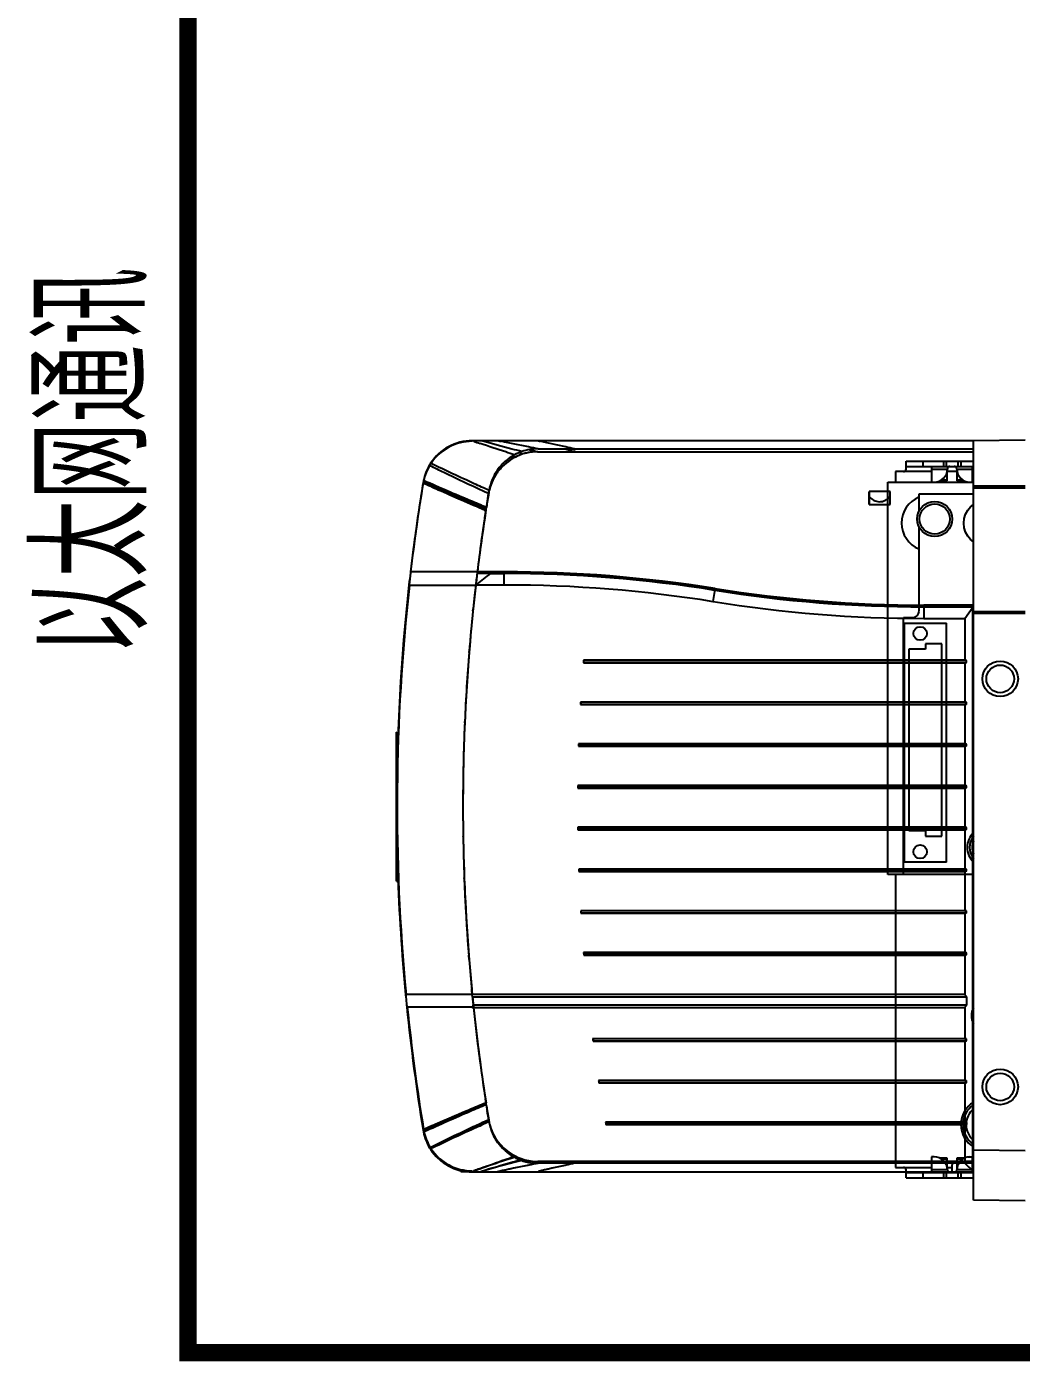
# Model space of a CAD drawing. Header units: millimetres. Extents: x 30557 to 235556, y -116603 to -73383.
# Drawn here: x 36001.7 to 36230.4, y -75489.3 to -75182.4 of the extents above; entities that cross this region are included whole.
import ezdxf
from ezdxf.enums import TextEntityAlignment as Align

# ---------------------------------------------------------------- set-up
doc = ezdxf.new("R2010")
doc.units = ezdxf.units.MM
doc.styles.add('supcon', font='sceie.shx', dxfattribs={"width": 0.75, "height": 40, "bigfont": 'sceic.shx'})

# ---------------------------------------------------------------- blocks, each defined once
blk = doc.blocks.new('1756-PA72')
at = {"linetype": 'Continuous'}
for p, q in [((8266.7, 5720.75), (8170.69, 5720.75)), ((8170.72, 5720.74), (8170.69, 5720.75)), ((8170.97, 5720.65), (8170.72, 5720.74)), ((8172.38, 5720.74), (8172.36, 5720.75)), ((8172.72, 5720.65), (8172.38, 5720.74)), ((8266.7, 5718.65), (8266.7, 5720.75)), ((8180.09, 5718.31), (8179.6, 5718.45)), ((8180.39, 5718.22), (8180.09, 5718.31)), ((8183.23, 5718.65), (8183.17, 5718.67)), ((8183.23, 5718.65), (8266.7, 5718.65)), ((8183.31, 5719.2), (8266.7, 5719.2)), ((8190.46, 5718.65), (8190.15, 5718.74)), ((8266.7, 5582.66), (8266.7, 5718.65)), ((8162.8, 5716.4), (8162.72, 5716.44)), ((8178.67, 5717.74), (8178.44, 5717.82)), ((8178.96, 5717.64), (8178.67, 5717.74)), ((8161.29, 5712.78), (8161.28, 5712.68)), ((8161.33, 5712.76), (8161.29, 5712.78)), ((8161.4, 5713.12), (8161.36, 5713.14)), ((8161.4, 5713.02), (8161.36, 5713.04)), ((8161.36, 5713.04), (8161.4, 5713.02)), ((8161.47, 5713.09), (8161.4, 5713.12)), ((8161.44, 5713), (8161.4, 5713.02)), ((8161.4, 5713.02), (8161.44, 5713)), ((8161.28, 5712.68), (8161.19, 5712.16)), ((8173.68, 5710.75), (8173.83, 5710.68)), ((8173.68, 5710.75), (8173.83, 5710.68)), ((8173.68, 5709.7), (8173.83, 5710.68)), ((8173.73, 5710.16), (8173.82, 5710.68)), ((8173.82, 5710.68), (8173.91, 5711.24)), ((8246.71, 5711.02), (8246.71, 5708.52)), ((8250.71, 5711.02), (8246.71, 5711.02)), ((8246.73, 5708.55), (8246.73, 5710.99)), ((8250.68, 5710.99), (8250.68, 5708.55)), ((8250.71, 5708.52), (8250.71, 5711.02)), ((8173.3, 5707.78), (8173.36, 5707.76)), ((8173.3, 5707.42), (8173.33, 5707.66)), ((8173.31, 5707.42), (8173.35, 5707.65)), ((8173.33, 5707.65), (8173.37, 5707.88)), ((8173.33, 5707.53), (8173.35, 5707.65)), ((8173.35, 5707.65), (8173.36, 5707.76)), ((8173.35, 5707.65), (8173.36, 5707.76)), ((8173.36, 5707.76), (8173.4, 5707.99)), ((8173.37, 5707.88), (8173.38, 5707.99)), ((8173.4, 5707.99), (8173.52, 5708.73)), ((8173.52, 5708.73), (8173.59, 5709.2)), ((8173.59, 5709.2), (8173.68, 5709.7)), ((8246.71, 5708.52), (8250.71, 5708.52)), ((8246.73, 5708.55), (8250.68, 5708.55)), ((8173.24, 5707.45), (8173.17, 5707.48)), ((8173.17, 5707.48), (8173.23, 5707.45)), ((8173.23, 5707.45), (8173.31, 5707.42)), ((8173.31, 5707.42), (8173.24, 5707.45)), ((8173.26, 5707.08), (8173.31, 5707.42)), ((8173.31, 5707.42), (8173.33, 5707.53)), ((8158.87, 5695.66), (8158.84, 5695.44)), ((8158.88, 5695.66), (8158.85, 5695.43)), ((8176.8, 5695.66), (8158.88, 5695.66)), ((8176.8, 5695.46), (8171.67, 5695.46)), ((8174.18, 5695.32), (8171.79, 5695.33)), ((8172.45, 5695.66), (8172.46, 5695.46)), ((8174.18, 5695.32), (8176.8, 5695.32)), ((8174.65, 5695.66), (8174.65, 5695.46)), ((8176.8, 5693.12), (8176.8, 5695.66)), ((8158.66, 5693.11), (8171.35, 5693.11)), ((8171.35, 5693.11), (8171.41, 5693.12)), ((8171.41, 5693.12), (8176.8, 5693.12)), ((8217.21, 5692.44), (8217.18, 5692.24)), ((8216.84, 5689.93), (8217.21, 5692.24)), ((8170.82, 5688.17), (8170.86, 5688.56)), ((8266.7, 5689.25), (8257.2, 5689.25)), ((8257.2, 5689.25), (8257.2, 5686.71)), ((8257.2, 5689.05), (8262.7, 5689.05)), ((8257.2, 5688.91), (8266.57, 5688.91)), ((8262.7, 5689.25), (8262.7, 5688.96)), ((8264.7, 5688.96), (8262.7, 5688.96)), ((8264.7, 5688.96), (8264.7, 5689.25)), ((8264.7, 5689.05), (8266.7, 5689.05)), ((8265.03, 5686.71), (8266.56, 5688.9)), ((8266.56, 5688.91), (8266.7, 5689.05)), ((8266.56, 5582.66), (8266.56, 5688.91)), ((8257.2, 5686.71), (8265.03, 5686.71)), ((8265.03, 5686.71), (8265.03, 5678.69)), ((8170.09, 5680.2), (8170.1, 5680.37)), ((8192, 5678.69), (8191.97, 5678.22)), ((8191.97, 5678.22), (8265.03, 5678.22)), ((8265.03, 5678.69), (8192, 5678.69)), ((8192.04, 5678.65), (8192, 5678.25)), ((8192, 5678.25), (8265.36, 5678.25)), ((8265.36, 5678.65), (8192.04, 5678.65)), ((8265.03, 5678.69), (8265.36, 5678.65)), ((8265.36, 5678.25), (8265.03, 5678.22)), ((8265.03, 5678.22), (8265.03, 5670.69)), ((8265.36, 5678.25), (8265.36, 5678.65)), ((8191.45, 5670.69), (8191.42, 5670.22)), ((8191.42, 5670.22), (8265.03, 5670.22)), ((8265.03, 5670.69), (8191.45, 5670.69)), ((8191.48, 5670.65), (8191.46, 5670.25)), ((8265.36, 5670.25), (8191.46, 5670.25)), ((8265.36, 5670.65), (8191.48, 5670.65)), ((8265.03, 5670.69), (8265.36, 5670.65)), ((8265.36, 5670.25), (8265.03, 5670.22)), ((8265.03, 5670.22), (8265.03, 5662.69)), ((8265.36, 5670.25), (8265.36, 5670.65)), ((8169.26, 5666.71), (8169.27, 5666.94)), ((8156.14, 5664.94), (8156.14, 5636.37)), ((8156.14, 5664.94), (8156.21, 5664.94)), ((8156.21, 5650.76), (8156.21, 5664.94)), ((8156.21, 5663.42), (8156.14, 5663.42)), ((8191.07, 5662.69), (8191.07, 5662.22)), ((8265.03, 5662.69), (8191.07, 5662.69)), ((8191.07, 5662.22), (8265.03, 5662.22)), ((8191.11, 5662.65), (8191.1, 5662.25)), ((8265.36, 5662.65), (8191.11, 5662.65)), ((8265.36, 5662.25), (8191.11, 5662.25)), ((8265.03, 5662.69), (8265.36, 5662.65)), ((8265.36, 5662.25), (8265.03, 5662.22)), ((8265.03, 5662.22), (8265.03, 5654.69)), ((8265.36, 5662.25), (8265.36, 5662.65)), ((8190.89, 5654.69), (8190.89, 5654.22)), ((8265.03, 5654.69), (8190.89, 5654.69)), ((8190.89, 5654.22), (8265.03, 5654.22)), ((8190.93, 5654.66), (8190.93, 5654.26)), ((8265.36, 5654.66), (8190.93, 5654.66)), ((8265.36, 5654.26), (8190.93, 5654.26)), ((8265.03, 5654.69), (8265.36, 5654.66)), ((8265.36, 5654.26), (8265.03, 5654.22)), ((8265.03, 5654.22), (8265.03, 5646.69)), ((8265.36, 5654.26), (8265.36, 5654.66)), ((8156.21, 5636.37), (8156.21, 5650.66)), ((8190.9, 5646.69), (8190.9, 5646.22)), ((8265.03, 5646.69), (8190.9, 5646.69)), ((8190.93, 5646.66), (8190.94, 5646.26)), ((8265.36, 5646.66), (8190.93, 5646.66)), ((8265.36, 5646.26), (8190.94, 5646.26)), ((8265.03, 5646.69), (8265.36, 5646.66)), ((8265.36, 5646.26), (8265.03, 5646.22)), ((8265.36, 5646.26), (8265.36, 5646.66)), ((8168.96, 5644.88), (8168.96, 5644.93)), ((8190.9, 5646.22), (8265.03, 5646.22)), ((8265.03, 5646.22), (8265.03, 5638.69)), ((8156.21, 5640.33), (8156.14, 5640.33)), ((8191.09, 5638.69), (8191.09, 5638.22)), ((8265.03, 5638.69), (8191.09, 5638.69)), ((8191.12, 5638.66), (8191.13, 5638.26)), ((8265.36, 5638.66), (8191.12, 5638.66)), ((8265.03, 5638.69), (8265.36, 5638.66)), ((8265.36, 5638.26), (8265.36, 5638.66)), ((8156.14, 5636.37), (8156.21, 5636.37)), ((8169.17, 5636.91), (8169.17, 5637.04)), ((8191.09, 5638.22), (8265.03, 5638.22)), ((8265.36, 5638.26), (8191.13, 5638.26)), ((8265.36, 5638.26), (8265.03, 5638.22)), ((8265.03, 5638.22), (8265.03, 5630.69)), ((8191.46, 5630.69), (8191.48, 5630.22)), ((8265.03, 5630.69), (8191.46, 5630.69)), ((8191.48, 5630.22), (8265.03, 5630.22)), ((8191.49, 5630.66), (8191.52, 5630.26)), ((8265.36, 5630.66), (8191.49, 5630.66)), ((8265.36, 5630.26), (8191.52, 5630.26)), ((8265.03, 5630.69), (8265.36, 5630.66)), ((8265.36, 5630.26), (8265.03, 5630.22)), ((8265.03, 5630.22), (8265.03, 5622.69)), ((8265.36, 5630.26), (8265.36, 5630.66)), ((8170.09, 5621.33), (8170.02, 5622.16)), ((8265.03, 5622.69), (8192.01, 5622.69)), ((8192.01, 5622.69), (8192.05, 5622.22)), ((8265.36, 5622.66), (8192.05, 5622.66)), ((8192.05, 5622.66), (8192.08, 5622.26)), ((8192.05, 5622.22), (8265.03, 5622.22)), ((8265.36, 5622.26), (8192.08, 5622.26)), ((8265.03, 5622.69), (8265.36, 5622.66)), ((8265.36, 5622.26), (8265.03, 5622.22)), ((8265.03, 5622.22), (8265.03, 5614.66)), ((8265.36, 5622.26), (8265.36, 5622.66)), ((8170.61, 5615.47), (8170.59, 5615.66)), ((8157.92, 5614.66), (8157.93, 5614.55)), ((8157.93, 5614.66), (8157.94, 5614.55)), ((8157.93, 5614.55), (8157.97, 5614.13)), ((8157.94, 5614.55), (8157.98, 5614.13)), ((8158.02, 5614.66), (8158.02, 5614.56)), ((8265.03, 5614.66), (8158.02, 5614.66)), ((8170.68, 5614.66), (8170.61, 5615.47)), ((8170.72, 5614.16), (8170.67, 5614.66)), ((8170.73, 5614.16), (8170.68, 5614.66)), ((8265.45, 5614.16), (8170.73, 5614.16)), ((8265.03, 5614.66), (8265.45, 5614.16)), ((8265.45, 5612.66), (8265.45, 5614.16)), ((8158.11, 5612.62), (8158.13, 5612.45)), ((8158.12, 5612.62), (8158.14, 5612.45)), ((8158.13, 5612.45), (8158.14, 5612.38)), ((8158.14, 5612.45), (8158.15, 5612.38)), ((8158.14, 5612.38), (8158.15, 5612.24)), ((8158.15, 5612.38), (8158.16, 5612.24)), ((8170.92, 5612.23), (8170.87, 5612.68)), ((8170.93, 5612.16), (8170.92, 5612.23)), ((8170.94, 5612.16), (8170.93, 5612.23)), ((8170.94, 5612.16), (8265.03, 5612.16)), ((8170.98, 5612.66), (8265.45, 5612.66)), ((8265.45, 5612.66), (8265.03, 5612.16)), ((8265.03, 5612.16), (8265.03, 5606.19)), ((8265.03, 5606.19), (8193.75, 5606.19)), ((8265.36, 5606.16), (8193.79, 5606.16)), ((8193.82, 5605.72), (8265.03, 5605.72)), ((8193.85, 5605.76), (8265.36, 5605.76)), ((8265.03, 5606.19), (8265.36, 5606.16)), ((8265.36, 5605.76), (8265.03, 5605.72)), ((8265.03, 5605.72), (8265.03, 5598.19)), ((8265.36, 5605.76), (8265.36, 5606.16)), ((8265.03, 5598.19), (8194.89, 5598.19)), ((8194.93, 5598.16), (8265.36, 5598.16)), ((8194.96, 5597.72), (8265.03, 5597.72)), ((8194.99, 5597.76), (8265.36, 5597.76)), ((8265.03, 5598.19), (8265.36, 5598.16)), ((8265.36, 5597.76), (8265.03, 5597.72)), ((8265.03, 5597.72), (8265.03, 5590.19)), ((8265.36, 5597.76), (8265.36, 5598.16)), ((8173.33, 5593.89), (8173.22, 5594.59)), ((8173.31, 5593.89), (8173.24, 5593.86)), ((8173.33, 5593.86), (8173.25, 5593.82)), ((8173.33, 5593.86), (8173.25, 5593.82)), ((8173.32, 5593.85), (8173.31, 5593.89)), ((8173.33, 5593.78), (8173.32, 5593.85)), ((8173.33, 5593.86), (8173.33, 5593.89)), ((8173.33, 5593.86), (8173.33, 5593.89)), ((8173.35, 5593.74), (8173.33, 5593.86)), ((8173.35, 5593.75), (8173.33, 5593.86)), ((8173.35, 5593.67), (8173.33, 5593.78)), ((8173.37, 5593.63), (8173.35, 5593.75)), ((8173.38, 5593.52), (8173.35, 5593.74)), ((8173.36, 5593.56), (8173.35, 5593.67)), ((8173.37, 5593.52), (8173.36, 5593.56)), ((8173.38, 5593.56), (8173.37, 5593.63)), ((8173.38, 5593.52), (8173.38, 5593.56)), ((8173.64, 5591.92), (8173.56, 5592.44)), ((8173.73, 5591.35), (8173.64, 5591.92)), ((8173.85, 5590.63), (8173.73, 5591.35)), ((8173.83, 5590.63), (8173.76, 5590.6)), ((8173.88, 5590.46), (8173.85, 5590.63)), ((8173.91, 5590.27), (8173.88, 5590.46)), ((8265.03, 5590.19), (8196.21, 5590.19)), ((8196.25, 5590.16), (8265.36, 5590.16)), ((8265.03, 5590.19), (8265.36, 5590.16)), ((8265.36, 5590.16), (8265.36, 5589.76)), ((8161.28, 5588.73), (8161.29, 5588.63)), ((8161.33, 5588.65), (8161.29, 5588.63)), ((8161.4, 5588.39), (8161.36, 5588.37)), ((8161.4, 5588.29), (8161.36, 5588.27)), ((8161.48, 5588.32), (8161.4, 5588.29)), ((8196.29, 5589.72), (8265.03, 5589.72)), ((8196.32, 5589.76), (8265.36, 5589.76)), ((8265.36, 5589.76), (8265.03, 5589.72)), ((8265.03, 5589.72), (8265.03, 5582.31)), ((8162.61, 5585.3), (8162.53, 5585.27)), ((8178.73, 5583.59), (8178.63, 5583.55)), ((8178.96, 5583.67), (8178.73, 5583.59)), ((8180.39, 5583.09), (8180.14, 5583.02)), ((8266.7, 5582.66), (8183.23, 5582.66)), ((8266.7, 5582.31), (8183.31, 5582.31)), ((8190.46, 5582.66), (8190.2, 5582.59)), ((8266.7, 5580.66), (8266.7, 5582.66)), ((8168.53, 5580.76), (8168.27, 5581.01)), ((8168.53, 5580.76), (8169.6, 5580.76)), ((8170.72, 5580.67), (8170.69, 5580.66)), ((8170.69, 5580.66), (8266.7, 5580.66)), ((8170.95, 5580.76), (8170.72, 5580.67)), ((8172.17, 5581.27), (8172.14, 5581.26)), ((8172.39, 5580.67), (8172.36, 5580.66)), ((8172.67, 5580.76), (8172.39, 5580.67)), ((8175.77, 5580.74), (8175.48, 5580.66)), ((8175.84, 5580.76), (8175.77, 5580.74)), ((8183.39, 5580.67), (8183.36, 5580.66)), ((8183.69, 5580.76), (8183.39, 5580.67))]:
    blk.add_line(p, q, dxfattribs=at)
for centre, radius, start, end in [((8170.69, 5711.13), 9.52, 90, 168.4052), ((8170.69, 5711.22), 9.53, 90.0092, 146.7829), ((8170.7, 5711.12), 9.53, 90.0335, 146.2884), ((8235.34, 5904.38), 194.68, 250.6911, 251.0722), ((8224.59, 5944), 228.53, 257.6656, 257.7831), ((8227.21, 5904.62), 189.03, 256.5848, 256.7158), ((8183.31, 5709.68), 9.52, 118.8924, 170.5438), ((8183.22, 5709.82), 9.36, 118.298, 118.8689), ((8183.31, 5709.68), 9.52, 109.0284, 118.3471), ((8183.23, 5709.15), 9.5, 107.3282, 116.6405), ((8183.23, 5709.13), 9.52, 113.5351, 116.6289), ((8183.22, 5709.16), 9.49, 110.4315, 112.4402), ((8183.21, 5709.2), 9.45, 107.3139, 110.4323), ((8183.32, 5709.61), 9.59, 90.6983, 108.9516), ((8183.24, 5709.06), 9.59, 90.0602, 107.274), ((8183.23, 5709.1), 9.55, 101.5394, 107.3067), ((8183.24, 5709.08), 9.57, 98.5134, 101.5411), ((8320.92, 6275.49), 573.6, 255.94919, 256.10534), ((8314.46, 6249.53), 546.86, 255.9454, 256.1092), ((8183.24, 5709.09), 9.56, 95.7921, 98.5135), ((8183.23, 5709.15), 9.5, 90.0083, 95.7956), ((8183.31, 5709.77), 9.44, 90.0006, 90.6378), ((8304.98, 6143.43), 439.95, 254.6387, 254.8695), ((8298.69, 6120.34), 416.01, 254.6321, 254.8761), ((8170.72, 5711.22), 9.55, 149.4589, 168.3757), ((8170.71, 5711.12), 9.55, 148.9337, 167.8005), ((8170.61, 5711.28), 9.43, 146.7798, 149.4471), ((8170.54, 5711.22), 9.35, 146.276, 148.9122), ((8183.23, 5709.12), 9.53, 116.6289, 167.2211), ((8183.25, 5709.11), 9.54, 132.8299, 141.4583), ((8183.21, 5709.16), 9.48, 128.9514, 132.8226), ((8183.26, 5709.08), 9.58, 116.6596, 128.9347), ((8170.69, 5711.23), 9.52, 168.4053, 170.6307), ((8170.69, 5711.13), 9.52, 168.4052, 170.6307), ((8170.59, 5711.15), 9.42, 167.8181, 168.4051), ((8183.21, 5709.14), 9.5, 154.4194, 158.2836), ((8183.25, 5709.11), 9.55, 145.7893, 154.4127), ((8183.22, 5709.13), 9.52, 141.4638, 145.7834), ((8536.98, 5650.79), 380.77, 170.7264, 173.2338), ((8537.19, 5650.66), 380.98, 170.6307, 173.2163), ((8536.96, 5650.7), 380.75, 170.6315, 173.2189), ((8536.53, 5650.86), 367.62, 170.7181, 171.0603), ((8536.48, 5650.77), 367.56, 170.6198, 171.0448), ((8183.19, 5709.13), 9.48, 167.2295, 170.6165), ((8183.06, 5709.16), 9.35, 167.2255, 170.6751), ((8183.27, 5709.12), 9.56, 158.2933, 167.2267), ((8248.72, 5711.49), 2.41, 214.2081, 324.1954), ((8537.04, 5650.79), 368.13, 171.1501, 172.9989), ((8537.01, 5650.69), 368.1, 171.1345, 172.9834), ((8537.02, 5650.69), 368.11, 171.1875, 172.9833), ((8537.41, 5650.74), 381.2, 173.2668, 173.6172), ((8537.41, 5650.64), 381.19, 173.2519, 173.6023), ((8537.36, 5650.75), 368.45, 172.9987, 173.3975), ((8537.34, 5650.65), 368.43, 172.9832, 173.3821), ((8176.8, 5440.37), 255.28, 80.8923, 90), ((8176.8, 5440.17), 255.28, 80.8922, 89.9999), ((8176.8, 5440.17), 255.14, 80.8923, 90), ((8537.45, 5650.64), 381.24, 173.6021, 179.982), ((8537.45, 5650.74), 381.24, 173.617, 179.9971), ((8537.19, 5650.76), 380.89, 173.6154, 185.4382), ((8537.64, 5650.72), 368.73, 173.3983, 178.2368), ((8537.64, 5650.62), 368.73, 173.3829, 178.2214), ((8537.48, 5650.73), 368.57, 173.3973, 174.1096), ((8204.56, 5654.94), 50.56, 130.7682, 130.9652), ((8176.8, 5440.17), 252.94, 80.8923, 90), ((8257.2, 5941.94), 252.68, 260.8923, 270), ((8257.2, 5941.74), 255.02, 260.8923, 270), ((8257.2, 5941.74), 252.82, 260.8924, 270.0001), ((8257.2, 5941.74), 252.68, 260.8924, 270.0001), ((8537.6, 5650.72), 368.69, 174.1705, 175.3881), ((8537.54, 5650.73), 368.63, 175.4135, 177.4787), ((8537.14, 5650.74), 368.23, 177.5157, 178.7897), ((8537.25, 5650.76), 368.34, 178.2414, 185.6247), ((8537.25, 5650.66), 368.34, 178.2258, 185.6093), ((8536.65, 5650.76), 367.74, 178.7898, 180.9076), ((8536.8, 5650.76), 380.59, 180.0004, 181.8761), ((8536.8, 5650.66), 380.59, 179.9853, 181.8611), ((8537.03, 5650.76), 368.12, 180.9151, 182.1365), ((8537.58, 5650.79), 381.37, 181.8766, 185.4362), ((8537.58, 5650.69), 381.37, 181.8616, 185.4212), ((8537.5, 5650.78), 368.59, 182.1569, 184.453), ((8537.6, 5650.79), 368.69, 184.5827, 185.4674), ((8537.56, 5650.69), 381.35, 185.5012, 185.729), ((8537.56, 5650.79), 381.35, 185.5161, 185.7439), ((8537.53, 5650.68), 368.62, 185.6863, 185.9177), ((8537.53, 5650.78), 368.63, 185.7018, 186.0029), ((8537.16, 5650.64), 380.95, 185.7854, 189.353), ((8537.16, 5650.74), 380.94, 185.8003, 189.3679), ((8142.12, 294.22), 5318.06, 89.69226, 89.82625), ((8537.19, 5650.76), 380.89, 185.8018, 189.3675), ((8180.47, 5669.5), 58.12, 260.31, 260.5612), ((8537.2, 5650.65), 368.28, 185.9985, 188.865), ((8537.22, 5650.75), 368.31, 186.0143, 188.7709), ((8537.21, 5650.75), 368.3, 186.014, 188.8804), ((8549.75, 5652.65), 359.01, 187.4357, 187.5114), ((8549.75, 5652.65), 358.98, 187.4421, 187.5065), ((8549.75, 5652.65), 359.01, 188.7252, 188.8011), ((8549.75, 5652.65), 358.98, 188.7317, 188.7963), ((8364.26, 5129.46), 502.11, 112.3592, 113.832), ((8536.49, 5650.54), 367.57, 188.9244, 189.3802), ((8536.57, 5650.65), 367.66, 188.9397, 189.1108), ((8536.51, 5650.64), 367.59, 188.9397, 189.3954), ((8183.01, 5592.14), 9.29, 189.3204, 190.4065), ((8183.06, 5592.15), 9.35, 190.4066, 191.5887), ((8183.17, 5592.17), 9.46, 191.5967, 196.9024), ((8183.29, 5591.83), 9.51, 189.46, 194.7237), ((8183.19, 5591.81), 9.41, 189.4104, 194.7365), ((8549.75, 5652.65), 359.01, 190.0192, 190.0953), ((8549.75, 5652.65), 358.98, 190.0258, 190.0907), ((8170.69, 5590.28), 9.52, 189.3693, 191.5948), ((8170.69, 5590.18), 9.52, 189.3693, 191.5948), ((8170.59, 5590.26), 9.42, 191.5949, 192.1807), ((8170.71, 5590.19), 9.55, 191.619, 211.0661), ((8170.69, 5590.28), 9.43, 189.2985, 191.4742), ((8170.71, 5590.29), 9.55, 192.1994, 211.5917), ((8170.67, 5590.28), 9.41, 191.4731, 192.147), ((8170.68, 5590.28), 9.43, 192.145, 211.6472), ((8183.34, 5591.85), 9.56, 194.7201, 198.444), ((8183.3, 5591.84), 9.52, 194.7311, 241.6669), ((8183.25, 5592.19), 9.54, 196.8979, 200.605), ((8183.23, 5592.19), 9.53, 200.5917, 243.1672), ((8183.29, 5591.83), 9.51, 202.5048, 206.9655), ((8183.32, 5591.84), 9.54, 206.9678, 215.5526), ((8170.52, 5590.08), 9.33, 211.0863, 212.7464), ((8170.59, 5590.22), 9.41, 211.6097, 213.2215), ((8170.67, 5590.27), 9.41, 211.6483, 213.2972), ((8170.69, 5590.19), 9.53, 212.7253, 269.99), ((8170.69, 5590.29), 9.53, 213.2171, 269.9908), ((8170.65, 5590.26), 9.39, 213.2646, 270.2204), ((8183.33, 5591.87), 9.56, 228.6409, 241.6581), ((8183.33, 5591.87), 9.56, 241.6581, 242.0162), ((8183.32, 5591.86), 9.55, 242.0158, 244.7648), ((8183.14, 5592.02), 9.33, 243.2077, 243.4179), ((8183.23, 5592.17), 9.5, 243.3595, 252.6718), ((8183.31, 5591.84), 9.53, 244.7535, 245.9785), ((8183.29, 5591.8), 9.49, 244.7606, 250.9828), ((8183.3, 5591.81), 9.5, 245.9782, 247.8658), ((8183.28, 5591.76), 9.45, 247.8646, 250.9898), ((8183.31, 5591.86), 9.55, 251.0035, 269.4133), ((8183.3, 5591.84), 9.53, 251.0001, 257.3425), ((8183.24, 5592.25), 9.59, 252.726, 269.9398), ((8183.31, 5591.88), 9.57, 257.3396, 263.6473), ((8183.31, 5591.82), 9.51, 263.6434, 269.99), ((8183.31, 5591.74), 9.43, 269.4295, 269.9994), ((8239.28, 5402.48), 190.92, 110.5781, 110.9694), ((8235.17, 5397.64), 194.14, 108.9456, 109.2991)]:
    blk.add_arc(centre, radius, start, end, dxfattribs=at)
blk.add_ellipse((8174.72, 5694.66), major_axis=(0, 1), ratio=0.008727, start_param=0, end_param=0.617473, dxfattribs=at)
for points, knots in [([(8180.2, 5718.68), (8179.56, 5718.84), (8177.06, 5719.48), (8174.56, 5720.14), (8172.72, 5720.65)], [0, 0, 0, 0, 0.257678, 1, 1, 1, 1]), ([(8183.31, 5719.2), (8182.7, 5719.32), (8180.34, 5719.79), (8177.98, 5720.27), (8176.23, 5720.65)], [0, 0, 0, 0, 0.257816, 1, 1, 1, 1]), ([(8190.28, 5719.2), (8189.72, 5719.32), (8187.55, 5719.79), (8185.38, 5720.27), (8183.78, 5720.65)], [0, 0, 0, 0, 0.257973, 1, 1, 1, 1]), ([(8178.79, 5718.06), (8178.22, 5718.24), (8176.02, 5718.95), (8173.82, 5719.67), (8172.2, 5720.23)], [0, 0, 0, 0, 0.255736, 1, 1, 1, 1]), ([(8162.53, 5716.04), (8163.43, 5715.6), (8167.13, 5713.79), (8170.86, 5712.05), (8173.68, 5710.75)], [0, 0, 0, 0, 0.243887, 1, 1, 1, 1]), ([(8162.53, 5716.04), (8163.43, 5715.6), (8167.13, 5713.79), (8170.86, 5712.05), (8173.68, 5710.75)], [0, 0, 0, 0, 0.243887, 1, 1, 1, 1]), ([(8173.91, 5711.24), (8172.96, 5711.67), (8169.24, 5713.35), (8165.54, 5715.08), (8162.8, 5716.4)], [0, 0, 0, 0, 0.255372, 1, 1, 1, 1]), ([(8173.33, 5707.66), (8172.31, 5708.08), (8168.29, 5709.74), (8164.29, 5711.45), (8161.33, 5712.76)], [0, 0, 0, 0, 0.255278, 1, 1, 1, 1]), ([(8173.3, 5707.78), (8172.28, 5708.22), (8168.31, 5709.92), (8164.36, 5711.66), (8161.44, 5713)], [0, 0, 0, 0, 0.255187, 1, 1, 1, 1]), ([(8161.44, 5713), (8162.4, 5712.57), (8166.33, 5710.78), (8170.29, 5709.07), (8173.3, 5707.78)], [0, 0, 0, 0, 0.244026, 1, 1, 1, 1]), ([(8173.38, 5707.99), (8172.37, 5708.41), (8168.38, 5710.08), (8164.41, 5711.78), (8161.47, 5713.09)], [0, 0, 0, 0, 0.255214, 1, 1, 1, 1]), ([(8173.17, 5707.48), (8172.15, 5707.91), (8168.18, 5709.61), (8164.22, 5711.34), (8161.29, 5712.68)], [0, 0, 0, 0, 0.255239, 1, 1, 1, 1]), ([(8161.29, 5712.68), (8162.25, 5712.24), (8166.19, 5710.47), (8170.16, 5708.76), (8173.17, 5707.48)], [0, 0, 0, 0, 0.243971, 1, 1, 1, 1]), ([(8174.18, 5695.32), (8173.72, 5694.99), (8172.83, 5694.31), (8171.97, 5693.6), (8171.54, 5693.23)], [0, 0, 0, 0, 0.503098, 1, 1, 1, 1]), ([(8173.25, 5593.82), (8172.23, 5593.4), (8168.23, 5591.74), (8164.24, 5590.04), (8161.29, 5588.73)], [0, 0, 0, 0, 0.255287, 1, 1, 1, 1]), ([(8173.24, 5593.86), (8172.22, 5593.43), (8168.24, 5591.73), (8164.27, 5589.99), (8161.33, 5588.65)], [0, 0, 0, 0, 0.255228, 1, 1, 1, 1]), ([(8173.38, 5593.52), (8172.36, 5593.1), (8168.35, 5591.42), (8164.36, 5589.71), (8161.4, 5588.39)], [0, 0, 0, 0, 0.255262, 1, 1, 1, 1]), ([(8173.36, 5593.56), (8172.35, 5593.12), (8168.37, 5591.41), (8164.41, 5589.67), (8161.48, 5588.32)], [0, 0, 0, 0, 0.255176, 1, 1, 1, 1]), ([(8173.76, 5590.6), (8172.8, 5590.16), (8169.07, 5588.43), (8165.35, 5586.66), (8162.61, 5585.3)], [0, 0, 0, 0, 0.255281, 1, 1, 1, 1]), ([(8173.91, 5590.27), (8172.95, 5589.84), (8169.21, 5588.14), (8165.48, 5586.41), (8162.72, 5585.07)], [0, 0, 0, 0, 0.255431, 1, 1, 1, 1]), ([(8178.79, 5583.45), (8178.22, 5583.27), (8175.99, 5582.56), (8173.78, 5581.83), (8172.14, 5581.26)], [0, 0, 0, 0, 0.255814, 1, 1, 1, 1]), ([(8178.63, 5583.55), (8178.08, 5583.36), (8175.92, 5582.6), (8173.77, 5581.82), (8172.17, 5581.22)], [0, 0, 0, 0, 0.255446, 1, 1, 1, 1]), ([(8178.79, 5583.45), (8178.22, 5583.27), (8176.01, 5582.56), (8173.8, 5581.83), (8172.17, 5581.27)], [0, 0, 0, 0, 0.255773, 1, 1, 1, 1]), ([(8180.2, 5582.83), (8179.53, 5582.66), (8176.91, 5581.99), (8174.29, 5581.3), (8172.36, 5580.76)], [0, 0, 0, 0, 0.258241, 1, 1, 1, 1]), ([(8179.89, 5582.95), (8179.27, 5582.76), (8176.86, 5582.06), (8174.45, 5581.33), (8172.67, 5580.76)], [0, 0, 0, 0, 0.257208, 1, 1, 1, 1]), ([(8183.31, 5582.31), (8182.66, 5582.18), (8180.14, 5581.68), (8177.63, 5581.17), (8175.77, 5580.76)], [0, 0, 0, 0, 0.258599, 1, 1, 1, 1]), ([(8183.31, 5582.31), (8182.71, 5582.19), (8180.4, 5581.73), (8178.09, 5581.26), (8176.39, 5580.89)], [0, 0, 0, 0, 0.257561, 1, 1, 1, 1]), ([(8190.28, 5582.31), (8189.68, 5582.18), (8187.37, 5581.68), (8185.06, 5581.17), (8183.36, 5580.76)], [0, 0, 0, 0, 0.258773, 1, 1, 1, 1]), ([(8190.28, 5582.31), (8189.73, 5582.19), (8187.63, 5581.74), (8185.52, 5581.27), (8183.97, 5580.9)], [0, 0, 0, 0, 0.257632, 1, 1, 1, 1]), ([(8265.03, 5582.31), (8265.28, 5582.07), (8265.79, 5581.6), (8266.31, 5581.13), (8266.56, 5580.89)], [0, 0, 0, 0, 0.500826, 1, 1, 1, 1])]:
    blk.add_open_spline(points, degree=3, knots=knots, dxfattribs=at)
blk = doc.blocks.new('1756-A10-Z')
at = {"color": 7, "linetype": 'Continuous'}
for p, q in [((26.36, 8.8), (16.44, 8.71)), ((16.44, -136.82), (16.44, 8.71)), ((1.5, 2.8), (1.5, 0.78)), ((3.01, 2.8), (1.5, 2.8)), ((3.51, 3.3), (3.51, 4.8)), ((3.51, 4.8), (16.44, 4.8)), ((3.51, 3.8), (16.44, 3.8)), ((8.42, 3.8), (8.42, 0.79)), ((10.67, 4.8), (10.67, 3.8)), ((11.4, 1.04), (11.4, 3.11)), ((13.26, 3.11), (13.26, 1.04)), ((13.98, 4.8), (13.98, 3.8)), ((16.24, 0.79), (16.24, 3.8)), ((0, -74.38), (0, 0.78)), ((0, 0.78), (15.43, 0.78)), ((8.42, 0.79), (8.92, 0.79)), ((9.95, 1.04), (11.4, 1.04)), ((13.26, 1.04), (14.71, 1.04)), ((15.43, 0.84), (15.43, 0.79)), ((15.43, 0.79), (16.44, 0.79)), ((16.44, 0.08), (26.36, 0.08)), ((6, -1.47), (16.44, -1.46)), ((6, -4.79), (6, -1.47)), ((26.36, -0.34), (16.44, -0.34)), ((14.92, -5.38), (15.33, -4.61)), ((15.33, -4.61), (15.89, -3.93)), ((15.89, -3.93), (16.44, -3.48)), ((14.58, -7.08), (14.67, -6.21)), ((14.67, -7.95), (14.58, -7.08)), ((14.67, -6.21), (14.92, -5.38)), ((6.01, -23.97), (6, -7.76)), ((14.92, -8.79), (14.67, -7.95)), ((15.33, -9.56), (14.92, -8.79)), ((15.89, -10.23), (15.33, -9.56)), ((16.44, -10.68), (15.89, -10.23)), ((3.01, -74.42), (3, -25.16)), ((3, -25.16), (4.93, -25.16)), ((26.36, -24.07), (16.44, -24.07)), ((26.36, -24.37), (16.44, -24.37)), ((3.15, -26.22), (3.16, -72.04)), ((3.15, -26.22), (11.27, -26.22)), ((11.27, -72.04), (11.27, -26.22)), ((7.22, -30.21), (7.22, -31.25)), ((10.37, -30.21), (7.22, -30.21)), ((10.37, -67.03), (10.37, -30.21)), ((4.05, -31.25), (4.06, -65.99)), ((7.22, -31.25), (4.05, -31.25)), ((4.06, -65.99), (7.22, -65.99)), ((7.22, -65.99), (7.22, -67.03)), ((7.22, -67.03), (10.37, -67.03)), ((11.27, -72.04), (3.16, -72.04)), ((3.01, -74.38), (0, -74.38)), ((1.5, -74.38), (1.5, -130.51)), ((16.44, -74.42), (3.01, -74.42)), ((26.36, -127.37), (16.44, -127.2)), ((8.42, -128.5), (8.42, -131.51)), ((8.92, -128.5), (8.42, -128.5)), ((11.4, -128.75), (9.95, -128.75)), ((11.4, -130.82), (11.4, -128.75)), ((12.33, -131.51), (12.33, -130)), ((12.83, -129.5), (13.26, -129.5)), ((13.26, -128.75), (13.26, -130.82)), ((14.71, -128.75), (13.26, -128.75)), ((15.43, -128.5), (15.43, -128.55)), ((15.43, -128.5), (16.44, -128.5)), ((16.24, -131.51), (16.24, -128.5)), ((1.5, -130.51), (3.01, -130.51)), ((3.51, -132.51), (3.51, -131.01)), ((3.51, -131.51), (16.44, -131.51)), ((3.51, -132.51), (16.44, -132.51)), ((10.67, -131.51), (10.67, -132.51)), ((13.98, -131.51), (13.98, -132.51)), ((26.36, -136.91), (16.44, -136.82))]:
    blk.add_line(p, q, dxfattribs=at)
at = {"color": 9, "linetype": 'Continuous'}
for p, q in [((8.42, 2.8), (3.01, 2.8)), ((6.7, 4.8), (6.7, 3.8)), ((8.42, 3.3), (11.43, 3.3)), ((11.18, 4.8), (11.18, 3.8)), ((13.31, 2.8), (11.35, 2.8)), ((13.23, 3.3), (16.24, 3.3)), ((13.48, 3.8), (13.48, 4.8)), ((10.27, 1.21), (11.4, 1.21)), ((13.26, 1.21), (14.4, 1.21)), ((16.27, 1.79), (16.44, 1.79)), ((11.4, -128.92), (10.27, -128.92)), ((14.38, -128.92), (13.26, -128.92)), ((16.44, -129.5), (16.27, -129.5)), ((3.01, -130.51), (8.42, -130.51)), ((6.7, -131.51), (6.7, -132.51)), ((11.43, -131.01), (8.42, -131.01)), ((11.18, -131.51), (11.18, -132.51)), ((11.35, -130.51), (12.33, -130.51)), ((16.24, -131.01), (13.23, -131.01)), ((13.48, -132.51), (13.48, -131.51))]:
    blk.add_line(p, q, dxfattribs=at)
at = {"color": 7, "linetype": 'Continuous'}
for centre, radius in [((9.01, -6.28), 3.36), ((6.22, -28.22), 1.3), ((21.55, -36.91), 3.41), ((21.55, -36.91), 2.65), ((6.22, -70.04), 1.3), ((21.55, -115.09), 3.41), ((21.55, -115.09), 2.65)]:
    blk.add_circle(centre, radius, dxfattribs=at)
at = {"color": 9, "linetype": 'Continuous'}
blk.add_circle((9.01, -6.28), 2.89, dxfattribs=at)
at = {"color": 7, "linetype": 'Continuous'}
for centre, radius, start, end in [((3.01, 3.3), 0.501, 270, 0), ((8.92, 3.3), 2.51, 270, 0), ((11.93, 3.3), 0.501, 90, 180), ((12.73, 3.3), 0.501, 0, 90), ((15.74, 3.3), 2.51, 180, 270), ((14.43, 2.8), 2, 0, 22.6838), ((8.02, -7.06), 5.36, 112.278, 247.7353), ((4.81, -23.97), 1.19, 275.8676, 359.8314), ((19.04, -69.2), 3.82, 133.0337, 226.9652), ((19.04, -69.2), 3.36, 140.8923, 219.1077), ((8.92, -131.01), 2.51, 0, 90), ((12.83, -130), 0.501, 90, 180), ((15.74, -131.01), 2.51, 90, 180), ((3.01, -131.01), 0.501, 0, 90), ((11.93, -131.01), 0.501, 180, 240), ((12.73, -131.01), 0.501, 270, 0), ((14.43, -130.51), 2, 337.3162, 0)]:
    blk.add_arc(centre, radius, start, end, dxfattribs=at)
at = {"color": 9, "linetype": 'Continuous'}
for centre, radius, start, end in [((19.04, -69.2), 2.89, 154.9131, 205.0869), ((19.04, -101.44), 3.01, 150.182, 209.8761), ((19.04, -122.32), 5.01, 121.6787, 238.3051), ((19.04, -122.32), 4.61, 124.5428, 235.4572), ((19.04, -122.32), 4.01, 131.062, 228.938), ((19.04, -122.32), 2.81, 160.5312, 199.4885)]:
    blk.add_arc(centre, radius, start, end, dxfattribs=at)

msp = doc.modelspace()

# ---------------------------------------------------------------- linework, layer by layer
at = {"color": 3, "const_width": 4}
msp.add_lwpolyline([(36255.4, -75434.7), (36255.4, -75487.25), (36038.84, -75487.25), (36038.84, -75115.72), (36258.33, -75115.72), (36258.33, -75032.87)], dxfattribs=at)

# ---------------------------------------------------------------- block references
at = {"xscale": 1.2, "yscale": 1.2, "zscale": 1.2}
msp.add_blockref('1756-A10-Z', (36199.65, -75288.05), dxfattribs=at)
at = {"linetype": 'Continuous', "xscale": 1.2, "yscale": 1.2, "zscale": 1.2}
msp.add_blockref('1756-PA72', (26299.33, -82142.5), dxfattribs=at)

# ---------------------------------------------------------------- texts
at = {"color": 3, "style": 'supcon', "width": 0.75}
msp.add_text('以太网通讯', height=25, rotation=90, dxfattribs=at).set_placement((36015.76, -75282.3, 4.1), align=Align.MIDDLE)

doc.saveas('drawing.dxf')
